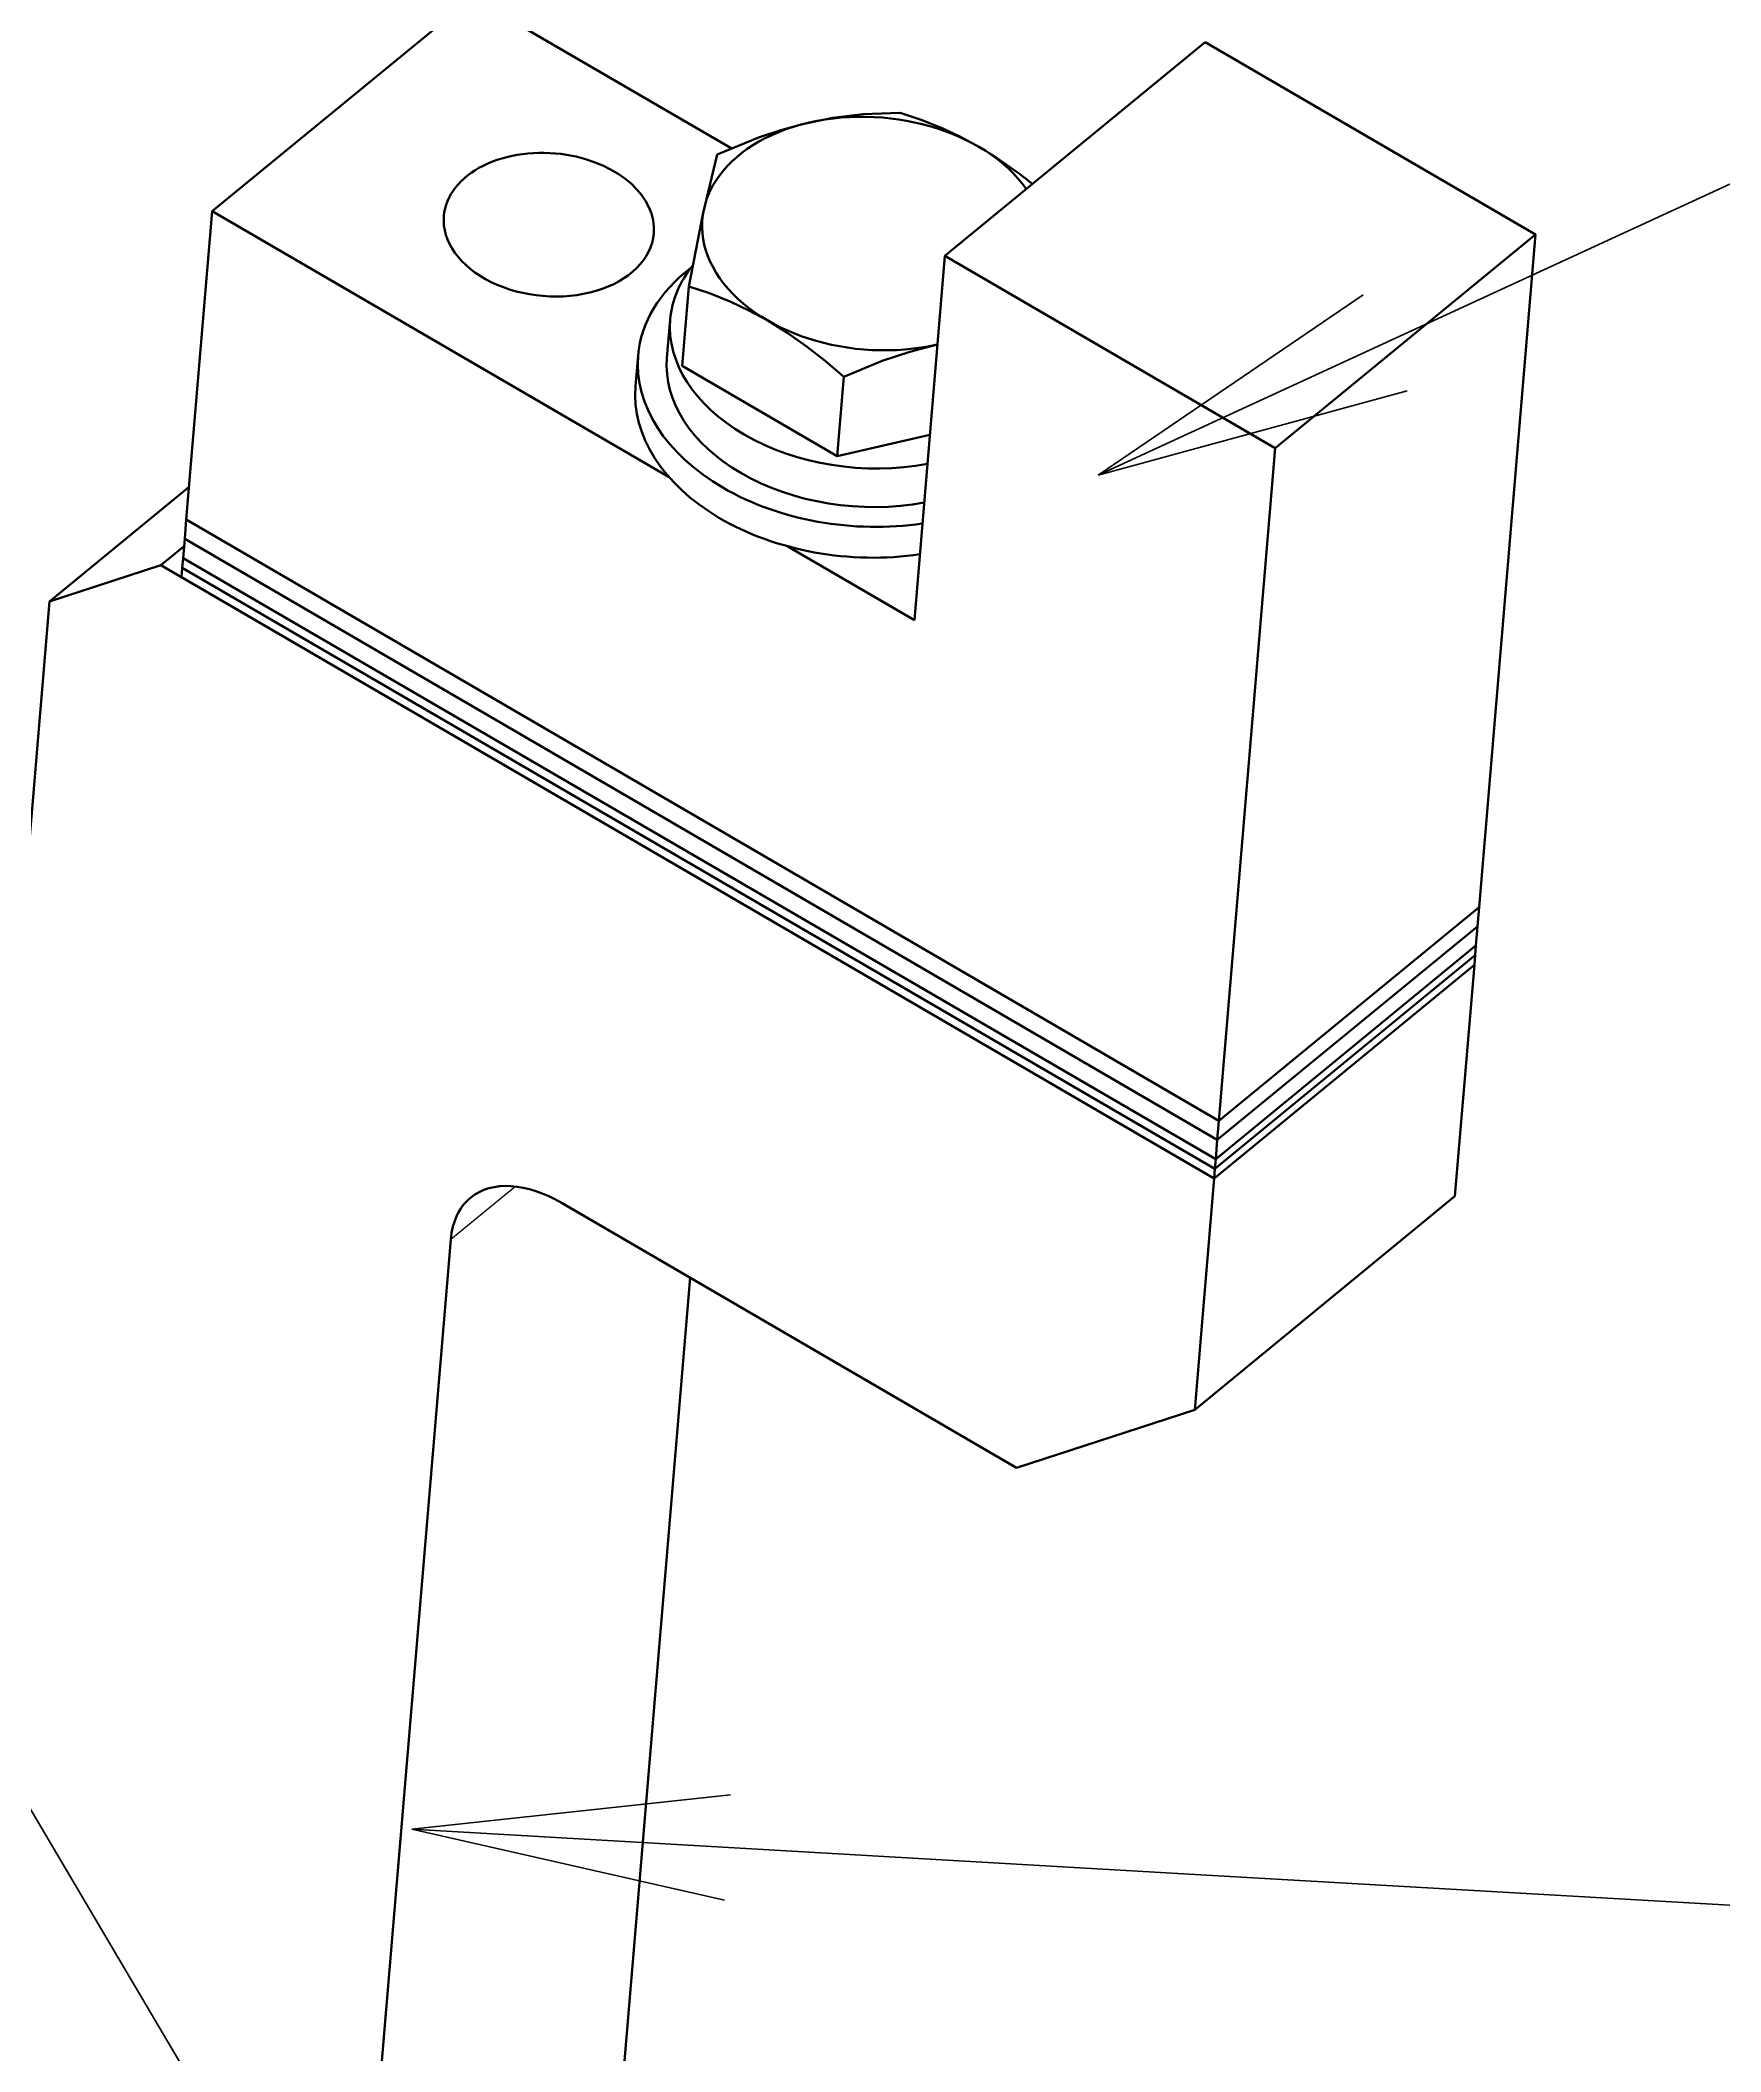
# Model space of a CAD drawing. Header units: millimetres. Extents: x 5606 to 13175, y -3239 to -2051.
# Drawn here: x 6975.2 to 7039, y -2775.1 to -2698.8 of the extents above; entities that cross this region are included whole.
import ezdxf

# ---------------------------------------------------------------- set-up
doc = ezdxf.new("R2010")
doc.units = ezdxf.units.MM
doc.layers.add('word_dim', color=253, linetype='Continuous')
doc.styles.get("Standard").update_dxf_attribs({"font": 'romans.shx', "bigfont": 'bigfont.shx'})
doc.dimstyles.new('RS1-4', dxfattribs={"dimscale": 4, "dimtxt": 3.5, "dimasz": 3, "dimexe": 1, "dimexo": 0, "dimgap": 1, "dimtad": 3, "dimdsep": 46, "dimtxsty": 'Standard', "dimblk1": 'OPEN', "dimblk2": 'OPEN', "dimsah": 1, "dimcen": 0, "dimclrd": 256, "dimclre": 256, "dimclrt": 3, "dimadec": 0, "dimazin": 0, "dimtfac": 1, "dimtmove": 0, "dimatfit": 3, "dimldrblk": 'OPEN', "dimfxl": 0, "dimtolj": 1, "dimtzin": 0, "dimarcsym": 0})

# ---------------------------------------------------------------- blocks, each defined once
blk = doc.blocks.new('A$C25B35021')
at = {"color": 7, "lineweight": 35, "ltscale": 0.31956}
for p, q in [((66.481, -48.107), (56.599, -56.215)), ((96.962, -65.21), (106.844, -57.103))]:
    blk.add_line(p, q, dxfattribs=at)
at = {"color": 7, "lineweight": 35, "ltscale": 0.284199}
blk.add_line((76.306, -53.826), (66.481, -48.107), dxfattribs=at)
at = {"color": 7, "lineweight": 35, "ltscale": 0.319559}
for p, q in [((84.417, -57.908), (94.299, -49.801)), ((104.703, -82.628), (94.821, -90.736)), ((104.703, -82.628), (94.821, -90.736)), ((104.55, -84.457), (94.668, -92.565)), ((104.55, -84.457), (94.668, -92.565)), ((104.581, -84.091), (94.699, -92.199)), ((104.581, -84.091), (94.699, -92.199)), ((104.519, -84.822), (94.637, -92.93)), ((104.519, -84.822), (94.637, -92.93)), ((103.783, -93.599), (93.901, -101.707))]:
    blk.add_line(p, q, dxfattribs=at)
at = {"color": 7, "lineweight": 35, "ltscale": 0.362891}
blk.add_line((106.844, -57.103), (94.299, -49.801), dxfattribs=at)
at = {"color": 7, "lineweight": 35, "ltscale": 0.293585}
blk.add_line((55.617, -67.917), (56.599, -56.215), dxfattribs=at)
at = {"color": 7, "lineweight": 35}
for p, q in [((73.95, -66.314), (56.599, -56.215)), ((106.844, -57.103), (104.703, -82.628)), ((96.962, -65.21), (94.821, -90.736)), ((55.617, -67.917), (94.821, -90.736)), ((94.821, -90.736), (55.617, -67.917)), ((94.76, -91.467), (55.556, -68.648)), ((94.76, -91.467), (55.556, -68.648)), ((94.699, -92.199), (55.495, -69.38)), ((94.699, -92.199), (55.495, -69.38)), ((94.637, -92.93), (54.649, -69.655)), ((94.637, -92.93), (55.433, -70.111)), ((94.668, -92.565), (55.464, -69.745)), ((94.668, -92.565), (55.464, -69.745)), ((50.422, -71.03), (46.435, -118.57)), ((65.661, -95.242), (62.157, -137.023)), ((72.095, -128.248), (74.741, -96.691))]:
    blk.add_line(p, q, dxfattribs=at)
at = {"color": 7, "lineweight": 35, "ltscale": 0.346797}
blk.add_line((84.417, -57.908), (83.258, -71.732), dxfattribs=at)
at = {"color": 7, "lineweight": 35, "ltscale": 0.362892}
blk.add_line((96.962, -65.21), (84.417, -57.908), dxfattribs=at)
at = {"color": 7, "lineweight": 35, "ltscale": 0.075567}
for p, q in [((74.44, -62.078), (74.692, -59.066)), ((80.583, -62.495), (80.331, -65.507))]:
    blk.add_line(p, q, dxfattribs=at)
at = {"color": 7, "lineweight": 35, "ltscale": 0.036698}
blk.add_line((73.989, -60.319), (73.866, -61.782), dxfattribs=at)
at = {"color": 7, "lineweight": 35, "ltscale": 0.029358}
blk.add_line((72.77, -61.69), (72.672, -62.86), dxfattribs=at)
at = {"color": 7, "lineweight": 35, "ltscale": 0.170406}
blk.add_line((74.44, -62.078), (80.331, -65.507), dxfattribs=at)
at = {"color": 7, "lineweight": 35, "ltscale": 0.090151}
blk.add_line((80.331, -65.507), (83.847, -64.707), dxfattribs=at)
at = {"color": 7, "lineweight": 35, "ltscale": 0.171351}
blk.add_line((55.721, -66.682), (50.422, -71.03), dxfattribs=at)
at = {"color": 7, "lineweight": 35, "ltscale": 0.018349}
for p, q in [((55.617, -67.917), (55.556, -68.648)), ((55.556, -68.648), (55.495, -69.38)), ((104.703, -82.628), (104.642, -83.36)), ((104.642, -83.36), (104.581, -84.091)), ((94.821, -90.736), (94.76, -91.467)), ((94.76, -91.467), (94.699, -92.199))]:
    blk.add_line(p, q, dxfattribs=at)
at = {"color": 7, "lineweight": 35, "ltscale": 0.028559}
blk.add_line((55.532, -68.93), (54.649, -69.655), dxfattribs=at)
at = {"color": 7, "lineweight": 35, "ltscale": 0.009174}
for p, q in [((55.495, -69.38), (55.464, -69.745)), ((55.464, -69.745), (55.433, -70.111)), ((104.581, -84.091), (104.55, -84.457)), ((94.699, -92.199), (94.668, -92.565))]:
    blk.add_line(p, q, dxfattribs=at)
at = {"color": 7, "lineweight": 35, "ltscale": 0.138965}
blk.add_line((83.258, -71.732), (78.454, -68.935), dxfattribs=at)
at = {"color": 7, "lineweight": 35, "ltscale": 0.111127}
blk.add_line((50.422, -71.03), (54.649, -69.655), dxfattribs=at)
at = {"color": 7, "lineweight": 35, "ltscale": 0.319557}
blk.add_line((104.642, -83.36), (94.76, -91.467), dxfattribs=at)
blk.add_line((104.642, -83.36), (94.76, -91.467), dxfattribs=at)
at = {"color": 7, "lineweight": 35, "ltscale": 0.009175}
for p, q in [((104.55, -84.457), (104.519, -84.822)), ((94.668, -92.565), (94.637, -92.93))]:
    blk.add_line(p, q, dxfattribs=at)
at = {"color": 7, "lineweight": 35, "ltscale": 0.220189}
for p, q in [((104.519, -84.822), (103.783, -93.599)), ((94.637, -92.93), (93.901, -101.707))]:
    blk.add_line(p, q, dxfattribs=at)
at = {"color": 7, "lineweight": 13, "ltscale": 0.079171}
blk.add_line((68.109, -93.233), (65.661, -95.242), dxfattribs=at)
at = {"color": 7, "lineweight": 35, "ltscale": 0.498976}
blk.add_line((69.888, -93.867), (87.138, -103.907), dxfattribs=at)
at = {"color": 7, "lineweight": 35, "ltscale": 0.177807}
blk.add_line((93.901, -101.707), (87.138, -103.907), dxfattribs=at)
at = {"color": 7, "lineweight": 35}
for points in [[(75.766, -54.06), (77.377, -53.407), (78.191, -53.135), (79.007, -52.909), (80.166, -52.672), (81.308, -52.534), (82.721, -52.478)], [(82.721, -52.478), (83.514, -52.743), (84.314, -53.063), (85.008, -53.389), (85.702, -53.767)], [(74.692, -59.066), (75.222, -56.337), (75.766, -54.06)], [(77.673, -60.355), (76.979, -59.977), (76.285, -59.65), (75.485, -59.331), (74.692, -59.066)], [(80.583, -62.495), (79.874, -61.898), (79.152, -61.336), (78.418, -60.819), (77.673, -60.355)], [(84.136, -61.27), (83.088, -61.546), (82.042, -61.897), (80.583, -62.495)]]:
    blk.add_lwpolyline(points, dxfattribs=at)
blk.add_arc((77.091, -68.355), 16.941, 51.04717, 59.44683, dxfattribs=at)
for centre, major_axis, ratio, start_param, end_param in [((81.688, -57.061), (-6.477, 0.543), 0.679191, 3.655603, 8.297695), ((69.381, -56.725), (3.986, -0.334), 0.679191, 1.460504, 3.141627), ((69.381, -56.725), (3.986, -0.334), 0.679191, 0.000035, 1.460504), ((69.381, -56.725), (3.986, -0.334), 0.679191, 3.141627, 6.28322), ((81.24, -62.4), (-8.47, 0.71), 0.679191, 5.636427, 6.283173), ((81.363, -60.937), (7.374, -0.618), 0.679191, 2.711109, 3.14158), ((81.363, -60.937), (7.374, -0.618), 0.679191, 3.14158, 4.102096), ((81.24, -62.4), (-8.47, 0.71), 0.679191, 6.283173, 7.243689), ((81.24, -62.4), (-7.374, 0.618), 0.679191, 6.283173, 7.243689), ((81.142, -63.57), (-8.47, 0.71), 0.679191, 6.283173, 8.188479), ((81.363, -60.937), (7.374, -0.618), 0.679191, 4.102096, 5.099036), ((81.24, -62.4), (-7.374, 0.618), 0.679191, 0.960504, 1.957443), ((81.24, -62.4), (-8.47, 0.71), 0.679191, 0.960504, 1.905294), ((69.581, -97.524), (3.172, -3.865), 0.601467, 2.125303, 3.141631), ((69.581, -97.524), (3.172, -3.865), 0.601467, 3.141631, 3.696099)]:
    blk.add_ellipse(centre, major_axis=major_axis, ratio=ratio, start_param=start_param, end_param=end_param, dxfattribs=at)
blk = doc.blocks.new('aa1')
for p, q in [((-0.4, 0.0667), (0, 0)), ((0, 0), (-1, 0)), ((-0.4, -0.0667), (0, 0))]:
    blk.add_line(p, q)
blk = doc.blocks.new('aa2')
blk.add_circle((0, 0), 1)
blk = doc.blocks.new('*D270')
at = {"layer": 'DEFPOINTS', "color": 0, "linetype": 'Continuous', "ltscale": 2}
for p in [(6988.053, -2560.002), (6988.053, -2560.002), (6909.693, -2712.987)]:
    blk.add_point(p, dxfattribs=at)
at = {"layer": 'word_dim', "linetype": 'Continuous', "lineweight": -2, "ltscale": 2}
blk.add_line((6923.37, -2686.286), (6974.377, -2586.703), dxfattribs=at)
at = {"layer": 'word_dim', "linetype": 'Continuous', "lineweight": -2, "ltscale": 2, "xscale": 30, "yscale": 30, "zscale": 30}
for name, p, rotation in [('aa2', (6988.053, -2560.002), 62.8782168120077), ('aa1', (6909.693, -2712.987), 242.8782168120077)]:
    blk.add_blockref(name, p, dxfattribs=dict(at, rotation=rotation))
at = {"layer": 'word_dim', "color": 3, "linetype": 'Continuous', "ltscale": 2, "insert": (6948.873, -2636.495), "char_height": 0.000004, "attachment_point": 5, "rotation": 62.87822}
blk.add_mtext('\\A1;171.89', dxfattribs=at)
blk = doc.blocks.new('_Open')
at = {"color": 0, "lineweight": -2}
for p, q in [((-1, 0.1667), (0, 0)), ((-1, -0.1667), (0, 0)), ((0, 0), (-1, 0))]:
    blk.add_line(p, q, dxfattribs=at)
blk = doc.blocks.new('*D271')
at = {"layer": 'DEFPOINTS', "color": 0, "linetype": 'Continuous', "ltscale": 2}
for p in [(7137.417, -2659.042), (7137.417, -2659.042), (7015.357, -2715.305)]:
    blk.add_point(p, dxfattribs=at)
at = {"layer": 'word_dim', "linetype": 'Continuous', "lineweight": -2, "ltscale": 2}
blk.add_line((7042.602, -2702.747), (7110.172, -2671.6), dxfattribs=at)
at = {"layer": 'word_dim', "linetype": 'Continuous', "lineweight": -2, "ltscale": 2, "xscale": 30, "yscale": 30, "zscale": 30}
for name, p, rotation in [('aa2', (7137.417, -2659.042), 24.74739800889118), ('aa1', (7015.357, -2715.305), 204.7473980088912)]:
    blk.add_blockref(name, p, dxfattribs=dict(at, rotation=rotation))
at = {"layer": 'word_dim', "color": 3, "linetype": 'Continuous', "ltscale": 2, "insert": (7076.387, -2687.173), "char_height": 0.000004, "attachment_point": 5, "rotation": 24.7474}
blk.add_mtext('\\A1;134.4', dxfattribs=at)
blk = doc.blocks.new('*D274')
at = {"layer": 'DEFPOINTS', "color": 0, "linetype": 'Continuous', "ltscale": 2}
for p in [(6989.304, -2766.703), (7155.88, -2776.307), (7155.88, -2776.307)]:
    blk.add_point(p, dxfattribs=at)
at = {"layer": 'word_dim', "linetype": 'Continuous', "lineweight": -2, "ltscale": 2}
blk.add_line((7019.254, -2768.43), (7125.929, -2774.58), dxfattribs=at)
at = {"layer": 'word_dim', "linetype": 'Continuous', "lineweight": -2, "ltscale": 2, "xscale": 30, "yscale": 30, "zscale": 30}
for name, p, rotation in [('aa2', (7155.88, -2776.307), 356.7003865598564), ('aa1', (6989.304, -2766.703), 176.7003865598564)]:
    blk.add_blockref(name, p, dxfattribs=dict(at, rotation=rotation))
at = {"layer": 'word_dim', "color": 3, "linetype": 'Continuous', "ltscale": 2, "insert": (7072.592, -2771.505), "char_height": 0.000004, "attachment_point": 5, "rotation": 356.70039}
blk.add_mtext('\\A1;166.85', dxfattribs=at)
blk = doc.blocks.new('*D276')
at = {"layer": 'DEFPOINTS', "color": 0, "linetype": 'Continuous', "ltscale": 2}
for p in [(6951.782, -2726.958), (7063.084, -2915.311), (7063.084, -2915.311)]:
    blk.add_point(p, dxfattribs=at)
at = {"layer": 'word_dim', "linetype": 'Continuous', "lineweight": -2, "ltscale": 2}
blk.add_line((6967.044, -2752.786), (7047.822, -2889.484), dxfattribs=at)
at = {"layer": 'word_dim', "linetype": 'Continuous', "lineweight": -2, "ltscale": 2, "xscale": 30, "yscale": 30, "zscale": 30}
for name, p, rotation in [('aa1', (6951.782, -2726.958), 120.5798431427092), ('aa2', (7063.084, -2915.311), 300.5798431427091)]:
    blk.add_blockref(name, p, dxfattribs=dict(at, rotation=rotation))
at = {"layer": 'word_dim', "color": 3, "linetype": 'Continuous', "ltscale": 2, "insert": (7007.433, -2821.135), "char_height": 0.000004, "attachment_point": 5, "rotation": 300.57984}
blk.add_mtext('\\A1;218.78', dxfattribs=at)

msp = doc.modelspace()

# ---------------------------------------------------------------- block references
at = {"layer": 'word_dim', "linetype": 'Continuous', "ltscale": 2}
msp.add_blockref('A$C25B35021', (6925.123, -2649.07), dxfattribs=at)

# ---------------------------------------------------------------- dimensions: what is measured, and where the dimension line sits
at = {"layer": 'word_dim', "color": 3, "linetype": 'Continuous', "ltscale": 2}
for p1, p2, picture, middle in [((6909.693, -2712.987), (6988.053, -2560.002), '*D270', (6948.873, -2636.495)), ((7015.357, -2715.305), (7137.417, -2659.042), '*D271', (7076.387, -2687.173)), ((6951.782, -2726.958), (7063.084, -2915.311), '*D276', (7007.433, -2821.135)), ((6989.304, -2766.703), (7155.88, -2776.307), '*D274', (7072.592, -2771.505))]:
    dim = msp.add_aligned_dim(p1=p1, p2=p2, distance=0, dimstyle='RS1-4', override={"dimtxt": 1e-06, "dimasz": 7.5, "dimgap": 0, "dimblk1": 'aa1', "dimblk2": 'aa2', "dimse1": 1, "dimse2": 1}, dxfattribs=at)
    dim.commit()
    dim.dimension.update_dxf_attribs({"geometry": picture, "text_midpoint": middle})

doc.saveas('drawing.dxf')
